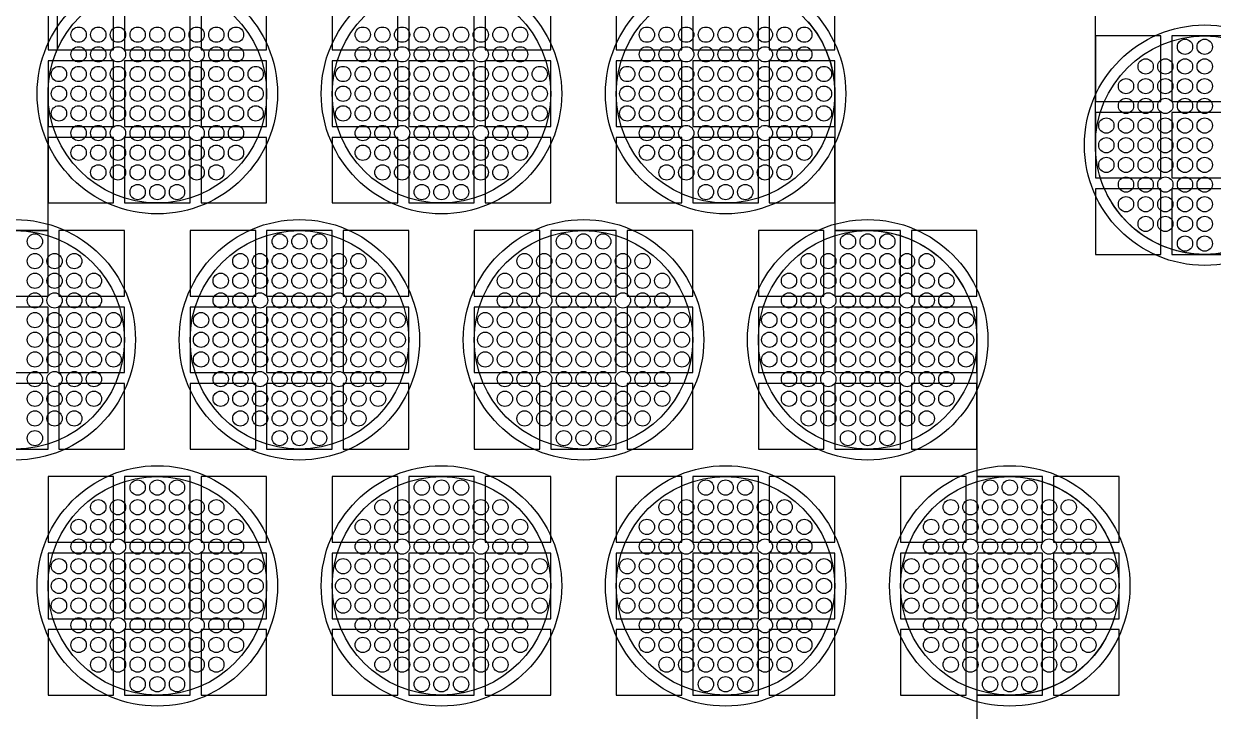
# Model space of a CAD drawing. Extents: x -49 to 54, y -38 to 38.
# Drawn here: x -37.28 to -31.84, y -2.14 to 1 of the extents above; entities that cross this region are included whole.
import ezdxf

# ---------------------------------------------------------------- set-up
doc = ezdxf.new("R2010")
doc.units = 0
for name, color, linetype in [('BACK_LAYER', 5, 'CONTINUOUS'), ('COND_LAYER_LOWER_ELECTRODE', 6, 'CONTINUOUS'), ('CONDUCTIVE_LAYER_BACK_LAYER', 2, 'CONTINUOUS'), ('EMITTER', 3, 'CONTINUOUS'), ('LOWER_ELECTRODE', 1, 'CONTINUOUS')]:
    doc.layers.add(name, color=color, linetype=linetype)

msp = doc.modelspace()

# ---------------------------------------------------------------- linework, layer by layer
at = {"layer": 'BACK_LAYER'}
for points in [[(-37.1721, 0.8807), (-36.8721, 0.8807), (-36.8721, 1.1807), (-37.1721, 1.1807)], [(-36.8221, 0.8807), (-36.5221, 0.8807), (-36.5221, 1.1807), (-36.8221, 1.1807)], [(-36.4721, 0.8807), (-36.1721, 0.8807), (-36.1721, 1.1807), (-36.4721, 1.1807)], [(-35.8721, 0.8807), (-35.5721, 0.8807), (-35.5721, 1.1807), (-35.8721, 1.1807)], [(-35.5221, 0.8807), (-35.2221, 0.8807), (-35.2221, 1.1807), (-35.5221, 1.1807)], [(-35.1721, 0.8807), (-34.8721, 0.8807), (-34.8721, 1.1807), (-35.1721, 1.1807)], [(-34.5721, 0.8807), (-34.2721, 0.8807), (-34.2721, 1.1807), (-34.5721, 1.1807)], [(-34.2221, 0.8807), (-33.9221, 0.8807), (-33.9221, 1.1807), (-34.2221, 1.1807)], [(-33.8721, 0.8807), (-33.5721, 0.8807), (-33.5721, 1.1807), (-33.8721, 1.1807)], [(-32.3802, 0.6451), (-32.0802, 0.6451), (-32.0802, 0.9451), (-32.3802, 0.9451)], [(-32.0302, 0.6451), (-31.7302, 0.6451), (-31.7302, 0.9451), (-32.0302, 0.9451)], [(-37.1721, 0.5307), (-36.8721, 0.5307), (-36.8721, 0.8307), (-37.1721, 0.8307)], [(-36.8221, 0.5307), (-36.5221, 0.5307), (-36.5221, 0.8307), (-36.8221, 0.8307)], [(-36.4721, 0.5307), (-36.1721, 0.5307), (-36.1721, 0.8307), (-36.4721, 0.8307)], [(-35.8721, 0.5307), (-35.5721, 0.5307), (-35.5721, 0.8307), (-35.8721, 0.8307)], [(-35.5221, 0.5307), (-35.2221, 0.5307), (-35.2221, 0.8307), (-35.5221, 0.8307)], [(-35.1721, 0.5307), (-34.8721, 0.5307), (-34.8721, 0.8307), (-35.1721, 0.8307)], [(-34.5721, 0.5307), (-34.2721, 0.5307), (-34.2721, 0.8307), (-34.5721, 0.8307)], [(-34.2221, 0.5307), (-33.9221, 0.5307), (-33.9221, 0.8307), (-34.2221, 0.8307)], [(-33.8721, 0.5307), (-33.5721, 0.5307), (-33.5721, 0.8307), (-33.8721, 0.8307)], [(-32.3802, 0.2951), (-32.0802, 0.2951), (-32.0802, 0.5951), (-32.3802, 0.5951)], [(-32.0302, 0.2951), (-31.7302, 0.2951), (-31.7302, 0.5951), (-32.0302, 0.5951)], [(-37.1721, 0.1807), (-36.8721, 0.1807), (-36.8721, 0.4807), (-37.1721, 0.4807)], [(-36.8221, 0.1807), (-36.5221, 0.1807), (-36.5221, 0.4807), (-36.8221, 0.4807)], [(-36.4721, 0.1807), (-36.1721, 0.1807), (-36.1721, 0.4807), (-36.4721, 0.4807)], [(-35.8721, 0.1807), (-35.5721, 0.1807), (-35.5721, 0.4807), (-35.8721, 0.4807)], [(-35.5221, 0.1807), (-35.2221, 0.1807), (-35.2221, 0.4807), (-35.5221, 0.4807)], [(-35.1721, 0.1807), (-34.8721, 0.1807), (-34.8721, 0.4807), (-35.1721, 0.4807)], [(-34.5721, 0.1807), (-34.2721, 0.1807), (-34.2721, 0.4807), (-34.5721, 0.4807)], [(-34.2221, 0.1807), (-33.9221, 0.1807), (-33.9221, 0.4807), (-34.2221, 0.4807)], [(-33.8721, 0.1807), (-33.5721, 0.1807), (-33.5721, 0.4807), (-33.8721, 0.4807)], [(-32.3802, -0.0549), (-32.0802, -0.0549), (-32.0802, 0.2451), (-32.3802, 0.2451)], [(-32.0302, -0.0549), (-31.7302, -0.0549), (-31.7302, 0.2451), (-32.0302, 0.2451)], [(-37.4721, -0.2451), (-37.1721, -0.2451), (-37.1721, 0.0549), (-37.4721, 0.0549)], [(-37.1221, -0.2451), (-36.8221, -0.2451), (-36.8221, 0.0549), (-37.1221, 0.0549)], [(-36.5221, -0.2451), (-36.2221, -0.2451), (-36.2221, 0.0549), (-36.5221, 0.0549)], [(-36.1721, -0.2451), (-35.8721, -0.2451), (-35.8721, 0.0549), (-36.1721, 0.0549)], [(-35.8221, -0.2451), (-35.5221, -0.2451), (-35.5221, 0.0549), (-35.8221, 0.0549)], [(-35.2221, -0.2451), (-34.9221, -0.2451), (-34.9221, 0.0549), (-35.2221, 0.0549)], [(-34.8721, -0.2451), (-34.5721, -0.2451), (-34.5721, 0.0549), (-34.8721, 0.0549)], [(-34.5221, -0.2451), (-34.2221, -0.2451), (-34.2221, 0.0549), (-34.5221, 0.0549)], [(-33.9221, -0.2451), (-33.6221, -0.2451), (-33.6221, 0.0549), (-33.9221, 0.0549)], [(-33.5721, -0.2451), (-33.2721, -0.2451), (-33.2721, 0.0549), (-33.5721, 0.0549)], [(-33.2221, -0.2451), (-32.9221, -0.2451), (-32.9221, 0.0549), (-33.2221, 0.0549)], [(-37.4721, -0.5951), (-37.1721, -0.5951), (-37.1721, -0.2951), (-37.4721, -0.2951)], [(-37.1221, -0.5951), (-36.8221, -0.5951), (-36.8221, -0.2951), (-37.1221, -0.2951)], [(-36.5221, -0.5951), (-36.2221, -0.5951), (-36.2221, -0.2951), (-36.5221, -0.2951)], [(-36.1721, -0.5951), (-35.8721, -0.5951), (-35.8721, -0.2951), (-36.1721, -0.2951)], [(-35.8221, -0.5951), (-35.5221, -0.5951), (-35.5221, -0.2951), (-35.8221, -0.2951)], [(-35.2221, -0.5951), (-34.9221, -0.5951), (-34.9221, -0.2951), (-35.2221, -0.2951)], [(-34.8721, -0.5951), (-34.5721, -0.5951), (-34.5721, -0.2951), (-34.8721, -0.2951)], [(-34.5221, -0.5951), (-34.2221, -0.5951), (-34.2221, -0.2951), (-34.5221, -0.2951)], [(-33.9221, -0.5951), (-33.6221, -0.5951), (-33.6221, -0.2951), (-33.9221, -0.2951)], [(-33.5721, -0.5951), (-33.2721, -0.5951), (-33.2721, -0.2951), (-33.5721, -0.2951)], [(-33.2221, -0.5951), (-32.9221, -0.5951), (-32.9221, -0.2951), (-33.2221, -0.2951)], [(-37.4721, -0.9451), (-37.1721, -0.9451), (-37.1721, -0.6451), (-37.4721, -0.6451)], [(-37.1221, -0.9451), (-36.8221, -0.9451), (-36.8221, -0.6451), (-37.1221, -0.6451)], [(-36.5221, -0.9451), (-36.2221, -0.9451), (-36.2221, -0.6451), (-36.5221, -0.6451)], [(-36.1721, -0.9451), (-35.8721, -0.9451), (-35.8721, -0.6451), (-36.1721, -0.6451)], [(-35.8221, -0.9451), (-35.5221, -0.9451), (-35.5221, -0.6451), (-35.8221, -0.6451)], [(-35.2221, -0.9451), (-34.9221, -0.9451), (-34.9221, -0.6451), (-35.2221, -0.6451)], [(-34.8721, -0.9451), (-34.5721, -0.9451), (-34.5721, -0.6451), (-34.8721, -0.6451)], [(-34.5221, -0.9451), (-34.2221, -0.9451), (-34.2221, -0.6451), (-34.5221, -0.6451)], [(-33.9221, -0.9451), (-33.6221, -0.9451), (-33.6221, -0.6451), (-33.9221, -0.6451)], [(-33.5721, -0.9451), (-33.2721, -0.9451), (-33.2721, -0.6451), (-33.5721, -0.6451)], [(-33.2221, -0.9451), (-32.9221, -0.9451), (-32.9221, -0.6451), (-33.2221, -0.6451)], [(-37.1721, -1.3709), (-36.8721, -1.3709), (-36.8721, -1.0709), (-37.1721, -1.0709)], [(-36.8221, -1.3709), (-36.5221, -1.3709), (-36.5221, -1.0709), (-36.8221, -1.0709)], [(-36.4721, -1.3709), (-36.1721, -1.3709), (-36.1721, -1.0709), (-36.4721, -1.0709)], [(-35.8721, -1.3709), (-35.5721, -1.3709), (-35.5721, -1.0709), (-35.8721, -1.0709)], [(-35.5221, -1.3709), (-35.2221, -1.3709), (-35.2221, -1.0709), (-35.5221, -1.0709)], [(-35.1721, -1.3709), (-34.8721, -1.3709), (-34.8721, -1.0709), (-35.1721, -1.0709)], [(-34.5721, -1.3709), (-34.2721, -1.3709), (-34.2721, -1.0709), (-34.5721, -1.0709)], [(-34.2221, -1.3709), (-33.9221, -1.3709), (-33.9221, -1.0709), (-34.2221, -1.0709)], [(-33.8721, -1.3709), (-33.5721, -1.3709), (-33.5721, -1.0709), (-33.8721, -1.0709)], [(-33.2721, -1.3709), (-32.9721, -1.3709), (-32.9721, -1.0709), (-33.2721, -1.0709)], [(-32.9221, -1.3709), (-32.6221, -1.3709), (-32.6221, -1.0709), (-32.9221, -1.0709)], [(-32.5721, -1.3709), (-32.2721, -1.3709), (-32.2721, -1.0709), (-32.5721, -1.0709)], [(-37.1721, -1.7209), (-36.8721, -1.7209), (-36.8721, -1.4209), (-37.1721, -1.4209)], [(-36.8221, -1.7209), (-36.5221, -1.7209), (-36.5221, -1.4209), (-36.8221, -1.4209)], [(-36.4721, -1.7209), (-36.1721, -1.7209), (-36.1721, -1.4209), (-36.4721, -1.4209)], [(-35.8721, -1.7209), (-35.5721, -1.7209), (-35.5721, -1.4209), (-35.8721, -1.4209)], [(-35.5221, -1.7209), (-35.2221, -1.7209), (-35.2221, -1.4209), (-35.5221, -1.4209)], [(-35.1721, -1.7209), (-34.8721, -1.7209), (-34.8721, -1.4209), (-35.1721, -1.4209)], [(-34.5721, -1.7209), (-34.2721, -1.7209), (-34.2721, -1.4209), (-34.5721, -1.4209)], [(-34.2221, -1.7209), (-33.9221, -1.7209), (-33.9221, -1.4209), (-34.2221, -1.4209)], [(-33.8721, -1.7209), (-33.5721, -1.7209), (-33.5721, -1.4209), (-33.8721, -1.4209)], [(-33.2721, -1.7209), (-32.9721, -1.7209), (-32.9721, -1.4209), (-33.2721, -1.4209)], [(-32.9221, -1.7209), (-32.6221, -1.7209), (-32.6221, -1.4209), (-32.9221, -1.4209)], [(-32.5721, -1.7209), (-32.2721, -1.7209), (-32.2721, -1.4209), (-32.5721, -1.4209)], [(-37.1721, -2.0709), (-36.8721, -2.0709), (-36.8721, -1.7709), (-37.1721, -1.7709)], [(-36.8221, -2.0709), (-36.5221, -2.0709), (-36.5221, -1.7709), (-36.8221, -1.7709)], [(-36.4721, -2.0709), (-36.1721, -2.0709), (-36.1721, -1.7709), (-36.4721, -1.7709)], [(-35.8721, -2.0709), (-35.5721, -2.0709), (-35.5721, -1.7709), (-35.8721, -1.7709)], [(-35.5221, -2.0709), (-35.2221, -2.0709), (-35.2221, -1.7709), (-35.5221, -1.7709)], [(-35.1721, -2.0709), (-34.8721, -2.0709), (-34.8721, -1.7709), (-35.1721, -1.7709)], [(-34.5721, -2.0709), (-34.2721, -2.0709), (-34.2721, -1.7709), (-34.5721, -1.7709)], [(-34.2221, -2.0709), (-33.9221, -2.0709), (-33.9221, -1.7709), (-34.2221, -1.7709)], [(-33.8721, -2.0709), (-33.5721, -2.0709), (-33.5721, -1.7709), (-33.8721, -1.7709)], [(-33.2721, -2.0709), (-32.9721, -2.0709), (-32.9721, -1.7709), (-33.2721, -1.7709)], [(-32.9221, -2.0709), (-32.6221, -2.0709), (-32.6221, -1.7709), (-32.9221, -1.7709)], [(-32.5721, -2.0709), (-32.2721, -2.0709), (-32.2721, -1.7709), (-32.5721, -1.7709)]]:
    msp.add_lwpolyline(points, close=True, dxfattribs=at)
at = {"layer": 'COND_LAYER_LOWER_ELECTRODE'}
for centre in [(-36.6721, 0.6807), (-35.3721, 0.6807), (-34.0721, 0.6807), (-31.8802, 0.4451), (-37.3221, -0.4451), (-36.0221, -0.4451), (-34.7221, -0.4451), (-33.4221, -0.4451), (-36.6721, -1.5709), (-35.3721, -1.5709), (-34.0721, -1.5709), (-32.7721, -1.5709)]:
    msp.add_circle(centre, 0.55, dxfattribs=at)
at = {"layer": 'CONDUCTIVE_LAYER_BACK_LAYER'}
for points in [[(-37.332, 0.0548), (-37.1721, 0.0548), (-37.1721, 0.6807), (-37.1717, 0.7006), (-37.1705, 0.7205), (-37.1685, 0.7402), (-37.1658, 0.7599), (-37.1622, 0.7795), (-37.1579, 0.7989), (-37.1528, 0.8181), (-37.147, 0.8371), (-37.1404, 0.8559), (-37.1331, 0.8744), (-37.129, 0.8835), (-37.129, 1.6611)], [(-31.7302, -0.0548), (-31.8902, -0.0548), (-31.91, -0.054), (-31.9298, -0.0524), (-31.9496, -0.0501), (-31.9692, -0.0469), (-31.9887, -0.043), (-32.008, -0.0383), (-32.0271, -0.0328), (-32.046, -0.0266), (-32.0647, -0.0196), (-32.083, -0.0119), (-32.101, -0.0035), (-32.1187, 0.0056), (-32.1359, 0.0154), (-32.1528, 0.0259), (-32.1693, 0.0371), (-32.1853, 0.0489), (-32.2008, 0.0614), (-32.2158, 0.0744), (-32.2302, 0.088), (-32.2442, 0.1022), (-32.2575, 0.117), (-32.2703, 0.1322), (-32.2824, 0.148), (-32.2939, 0.1642), (-32.3047, 0.1809), (-32.3149, 0.198), (-32.3244, 0.2154), (-32.3331, 0.2333), (-32.3412, 0.2515), (-32.3485, 0.2699), (-32.3551, 0.2887), (-32.361, 0.3077), (-32.3661, 0.3269), (-32.3704, 0.3463), (-32.3739, 0.3659), (-32.3767, 0.3856), (-32.3786, 0.4054), (-32.3798, 0.4252), (-32.3802, 0.4451), (-32.3802, 1.071)], [(-33.6948, 1.0088), (-33.6821, 0.9936), (-33.6699, 0.9778), (-33.6584, 0.9616), (-33.6476, 0.9449), (-33.6374, 0.9279), (-33.6279, 0.9104), (-33.6192, 0.8925), (-33.6111, 0.8744), (-33.6038, 0.8559), (-33.5972, 0.8371), (-33.5913, 0.8181), (-33.5862, 0.7989), (-33.5819, 0.7795), (-33.5784, 0.7599), (-33.5756, 0.7402), (-33.5737, 0.7205), (-33.5725, 0.7006), (-33.5721, 0.6807), (-33.5721, 0.0548), (-33.4121, 0.0548), (-33.3923, 0.054), (-33.3725, 0.0524), (-33.3527, 0.0501), (-33.3331, 0.0469), (-33.3136, 0.043), (-33.2943, 0.0383), (-33.2752, 0.0328), (-33.2563, 0.0266), (-33.2376, 0.0196), (-33.2193, 0.0119), (-33.2013, 0.0035), (-33.1836, -0.0056), (-33.1664, -0.0154), (-33.1495, -0.0259), (-33.133, -0.0371), (-33.117, -0.0489), (-33.1015, -0.0614), (-33.0865, -0.0744), (-33.0721, -0.088), (-33.0581, -0.1022), (-33.0448, -0.117), (-33.0321, -0.1322), (-33.0199, -0.148), (-33.0084, -0.1642), (-32.9976, -0.1809), (-32.9874, -0.198), (-32.9779, -0.2154), (-32.9692, -0.2333), (-32.9611, -0.2515), (-32.9538, -0.2699), (-32.9472, -0.2887), (-32.9413, -0.3077), (-32.9362, -0.3269), (-32.9319, -0.3463), (-32.9284, -0.3659), (-32.9256, -0.3856), (-32.9237, -0.4054), (-32.9225, -0.4252), (-32.9221, -0.4451), (-32.9221, -1.071), (-32.7621, -1.071), (-32.7423, -1.0718), (-32.7225, -1.0734), (-32.7027, -1.0758), (-32.6831, -1.0789), (-32.6636, -1.0828), (-32.6443, -1.0875), (-32.6252, -1.093), (-32.6063, -1.0992), (-32.5876, -1.1062), (-32.5693, -1.1139), (-32.5513, -1.1223), (-32.5336, -1.1314), (-32.5164, -1.1413), (-32.4995, -1.1518), (-32.483, -1.1629), (-32.467, -1.1748), (-32.4515, -1.1872), (-32.4365, -1.2002), (-32.4221, -1.2139), (-32.4081, -1.2281), (-32.3948, -1.2428), (-32.3821, -1.2581), (-32.3699, -1.2738), (-32.3584, -1.2901), (-32.3476, -1.3067), (-32.3374, -1.3238), (-32.3279, -1.3413), (-32.3192, -1.3591), (-32.3111, -1.3773), (-32.3038, -1.3958), (-32.2972, -1.4145), (-32.2913, -1.4335), (-32.2862, -1.4528), (-32.2819, -1.4722), (-32.2784, -1.4917), (-32.2756, -1.5114), (-32.2737, -1.5312), (-32.2725, -1.5511), (-32.2721, -1.5709), (-32.2725, -1.5908), (-32.2737, -1.6107), (-32.2756, -1.6304), (-32.2784, -1.6501), (-32.2819, -1.6697), (-32.2862, -1.6891), (-32.2913, -1.7083), (-32.2972, -1.7273), (-32.3038, -1.7461), (-32.3111, -1.7646), (-32.3192, -1.7827), (-32.3279, -1.8006), (-32.3374, -1.8181), (-32.3476, -1.8351), (-32.3584, -1.8518), (-32.3699, -1.868), (-32.3821, -1.8838), (-32.3948, -1.899), (-32.4081, -1.9138), (-32.4221, -1.928), (-32.4365, -1.9416), (-32.4515, -1.9547), (-32.467, -1.9671), (-32.483, -1.9789), (-32.4995, -1.9901), (-32.5164, -2.0006), (-32.5336, -2.0104), (-32.5513, -2.0195), (-32.5693, -2.028), (-32.5876, -2.0357), (-32.6063, -2.0426), (-32.6252, -2.0489), (-32.6443, -2.0543), (-32.6636, -2.059), (-32.6831, -2.0629), (-32.7027, -2.0661), (-32.7225, -2.0685), (-32.7423, -2.07), (-32.7621, -2.0708), (-32.9221, -2.0708), (-32.9221, -2.6968)]]:
    msp.add_lwpolyline(points, dxfattribs=at)
at = {"layer": 'EMITTER'}
for centre in [(-36.6721, 0.6807), (-35.3721, 0.6807), (-34.0721, 0.6807), (-31.8802, 0.4451), (-37.3221, -0.4451), (-36.0221, -0.4451), (-34.7221, -0.4451), (-33.4221, -0.4451), (-36.6721, -1.5709), (-35.3721, -1.5709), (-34.0721, -1.5709), (-32.7721, -1.5709)]:
    msp.add_circle(centre, 0.5, dxfattribs=at)
at = {"layer": 'LOWER_ELECTRODE'}
for centre in [(-37.0321, 0.9507), (-36.9421, 0.9507), (-36.8521, 0.9507), (-36.7621, 0.9507), (-36.6721, 0.9507), (-36.5821, 0.9507), (-36.4921, 0.9507), (-36.4021, 0.9507), (-36.3121, 0.9507), (-35.7321, 0.9507), (-35.6421, 0.9507), (-35.5521, 0.9507), (-35.4621, 0.9507), (-35.3721, 0.9507), (-35.2821, 0.9507), (-35.1921, 0.9507), (-35.1021, 0.9507), (-35.0121, 0.9507), (-34.4321, 0.9507), (-34.3421, 0.9507), (-34.2521, 0.9507), (-34.1621, 0.9507), (-34.0721, 0.9507), (-33.9821, 0.9507), (-33.8921, 0.9507), (-33.8021, 0.9507), (-33.7121, 0.9507), (-31.9702, 0.8951), (-31.8802, 0.8951), (-37.0321, 0.8607), (-36.9421, 0.8607), (-36.8521, 0.8607), (-36.7621, 0.8607), (-36.6721, 0.8607), (-36.5821, 0.8607), (-36.4921, 0.8607), (-36.4021, 0.8607), (-36.3121, 0.8607), (-35.7321, 0.8607), (-35.6421, 0.8607), (-35.5521, 0.8607), (-35.4621, 0.8607), (-35.3721, 0.8607), (-35.2821, 0.8607), (-35.1921, 0.8607), (-35.1021, 0.8607), (-35.0121, 0.8607), (-34.4321, 0.8607), (-34.3421, 0.8607), (-34.2521, 0.8607), (-34.1621, 0.8607), (-34.0721, 0.8607), (-33.9821, 0.8607), (-33.8921, 0.8607), (-33.8021, 0.8607), (-33.7121, 0.8607), (-32.1502, 0.8051), (-32.0602, 0.8051), (-31.9702, 0.8051), (-31.8802, 0.8051), (-37.1221, 0.7707), (-37.0321, 0.7707), (-36.9421, 0.7707), (-36.8521, 0.7707), (-36.7621, 0.7707), (-36.6721, 0.7707), (-36.5821, 0.7707), (-36.4921, 0.7707), (-36.4021, 0.7707), (-36.3121, 0.7707), (-36.2221, 0.7707), (-35.8221, 0.7707), (-35.7321, 0.7707), (-35.6421, 0.7707), (-35.5521, 0.7707), (-35.4621, 0.7707), (-35.3721, 0.7707), (-35.2821, 0.7707), (-35.1921, 0.7707), (-35.1021, 0.7707), (-35.0121, 0.7707), (-34.9221, 0.7707), (-34.5221, 0.7707), (-34.4321, 0.7707), (-34.3421, 0.7707), (-34.2521, 0.7707), (-34.1621, 0.7707), (-34.0721, 0.7707), (-33.9821, 0.7707), (-33.8921, 0.7707), (-33.8021, 0.7707), (-33.7121, 0.7707), (-33.6221, 0.7707), (-37.1221, 0.6807), (-37.0321, 0.6807), (-36.9421, 0.6807), (-36.8521, 0.6807), (-36.7621, 0.6807), (-36.6721, 0.6807), (-36.5821, 0.6807), (-36.4921, 0.6807), (-36.4021, 0.6807), (-36.3121, 0.6807), (-36.2221, 0.6807), (-35.8221, 0.6807), (-35.7321, 0.6807), (-35.6421, 0.6807), (-35.5521, 0.6807), (-35.4621, 0.6807), (-35.3721, 0.6807), (-35.2821, 0.6807), (-35.1921, 0.6807), (-35.1021, 0.6807), (-35.0121, 0.6807), (-34.9221, 0.6807), (-34.5221, 0.6807), (-34.4321, 0.6807), (-34.3421, 0.6807), (-34.2521, 0.6807), (-34.1621, 0.6807), (-34.0721, 0.6807), (-33.9821, 0.6807), (-33.8921, 0.6807), (-33.8021, 0.6807), (-33.7121, 0.6807), (-33.6221, 0.6807), (-32.2402, 0.7151), (-32.1502, 0.7151), (-32.0602, 0.7151), (-31.9702, 0.7151), (-31.8802, 0.7151), (-32.2402, 0.6251), (-32.1502, 0.6251), (-32.0602, 0.6251), (-31.9702, 0.6251), (-31.8802, 0.6251), (-37.1221, 0.5907), (-37.0321, 0.5907), (-36.9421, 0.5907), (-36.8521, 0.5907), (-36.7621, 0.5907), (-36.6721, 0.5907), (-36.5821, 0.5907), (-36.4921, 0.5907), (-36.4021, 0.5907), (-36.3121, 0.5907), (-36.2221, 0.5907), (-35.8221, 0.5907), (-35.7321, 0.5907), (-35.6421, 0.5907), (-35.5521, 0.5907), (-35.4621, 0.5907), (-35.3721, 0.5907), (-35.2821, 0.5907), (-35.1921, 0.5907), (-35.1021, 0.5907), (-35.0121, 0.5907), (-34.9221, 0.5907), (-34.5221, 0.5907), (-34.4321, 0.5907), (-34.3421, 0.5907), (-34.2521, 0.5907), (-34.1621, 0.5907), (-34.0721, 0.5907), (-33.9821, 0.5907), (-33.8921, 0.5907), (-33.8021, 0.5907), (-33.7121, 0.5907), (-33.6221, 0.5907), (-32.3302, 0.5351), (-32.2402, 0.5351), (-32.1502, 0.5351), (-32.0602, 0.5351), (-31.9702, 0.5351), (-31.8802, 0.5351), (-37.0321, 0.5007), (-36.9421, 0.5007), (-36.8521, 0.5007), (-36.7621, 0.5007), (-36.6721, 0.5007), (-36.5821, 0.5007), (-36.4921, 0.5007), (-36.4021, 0.5007), (-36.3121, 0.5007), (-35.7321, 0.5007), (-35.6421, 0.5007), (-35.5521, 0.5007), (-35.4621, 0.5007), (-35.3721, 0.5007), (-35.2821, 0.5007), (-35.1921, 0.5007), (-35.1021, 0.5007), (-35.0121, 0.5007), (-34.4321, 0.5007), (-34.3421, 0.5007), (-34.2521, 0.5007), (-34.1621, 0.5007), (-34.0721, 0.5007), (-33.9821, 0.5007), (-33.8921, 0.5007), (-33.8021, 0.5007), (-33.7121, 0.5007), (-37.0321, 0.4107), (-36.9421, 0.4107), (-36.8521, 0.4107), (-36.7621, 0.4107), (-36.6721, 0.4107), (-36.5821, 0.4107), (-36.4921, 0.4107), (-36.4021, 0.4107), (-36.3121, 0.4107), (-35.7321, 0.4107), (-35.6421, 0.4107), (-35.5521, 0.4107), (-35.4621, 0.4107), (-35.3721, 0.4107), (-35.2821, 0.4107), (-35.1921, 0.4107), (-35.1021, 0.4107), (-35.0121, 0.4107), (-34.4321, 0.4107), (-34.3421, 0.4107), (-34.2521, 0.4107), (-34.1621, 0.4107), (-34.0721, 0.4107), (-33.9821, 0.4107), (-33.8921, 0.4107), (-33.8021, 0.4107), (-33.7121, 0.4107), (-32.3302, 0.4451), (-32.2402, 0.4451), (-32.1502, 0.4451), (-32.0602, 0.4451), (-31.9702, 0.4451), (-31.8802, 0.4451), (-32.3302, 0.3551), (-32.2402, 0.3551), (-32.1502, 0.3551), (-32.0602, 0.3551), (-31.9702, 0.3551), (-31.8802, 0.3551), (-36.9421, 0.3207), (-36.8521, 0.3207), (-36.7621, 0.3207), (-36.6721, 0.3207), (-36.5821, 0.3207), (-36.4921, 0.3207), (-36.4021, 0.3207), (-35.6421, 0.3207), (-35.5521, 0.3207), (-35.4621, 0.3207), (-35.3721, 0.3207), (-35.2821, 0.3207), (-35.1921, 0.3207), (-35.1021, 0.3207), (-34.3421, 0.3207), (-34.2521, 0.3207), (-34.1621, 0.3207), (-34.0721, 0.3207), (-33.9821, 0.3207), (-33.8921, 0.3207), (-33.8021, 0.3207), (-32.2402, 0.2651), (-32.1502, 0.2651), (-32.0602, 0.2651), (-31.9702, 0.2651), (-31.8802, 0.2651), (-36.7621, 0.2307), (-36.6721, 0.2307), (-36.5821, 0.2307), (-35.4621, 0.2307), (-35.3721, 0.2307), (-35.2821, 0.2307), (-34.1621, 0.2307), (-34.0721, 0.2307), (-33.9821, 0.2307), (-32.2402, 0.1751), (-32.1502, 0.1751), (-32.0602, 0.1751), (-31.9702, 0.1751), (-31.8802, 0.1751), (-32.1502, 0.0851), (-32.0602, 0.0851), (-31.9702, 0.0851), (-31.8802, 0.0851), (-37.2321, 0.0049), (-36.1121, 0.0049), (-36.0221, 0.0049), (-35.9321, 0.0049), (-34.8121, 0.0049), (-34.7221, 0.0049), (-34.6321, 0.0049), (-33.5121, 0.0049), (-33.4221, 0.0049), (-33.3321, 0.0049), (-31.9702, -0.0049), (-31.8802, -0.0049), (-37.2321, -0.0851), (-37.1421, -0.0851), (-37.0521, -0.0851), (-36.2921, -0.0851), (-36.2021, -0.0851), (-36.1121, -0.0851), (-36.0221, -0.0851), (-35.9321, -0.0851), (-35.8421, -0.0851), (-35.7521, -0.0851), (-34.9921, -0.0851), (-34.9021, -0.0851), (-34.8121, -0.0851), (-34.7221, -0.0851), (-34.6321, -0.0851), (-34.5421, -0.0851), (-34.4521, -0.0851), (-33.6921, -0.0851), (-33.6021, -0.0851), (-33.5121, -0.0851), (-33.4221, -0.0851), (-33.3321, -0.0851), (-33.2421, -0.0851), (-33.1521, -0.0851), (-37.2321, -0.1751), (-37.1421, -0.1751), (-37.0521, -0.1751), (-36.9621, -0.1751), (-36.3821, -0.1751), (-36.2921, -0.1751), (-36.2021, -0.1751), (-36.1121, -0.1751), (-36.0221, -0.1751), (-35.9321, -0.1751), (-35.8421, -0.1751), (-35.7521, -0.1751), (-35.6621, -0.1751), (-35.0821, -0.1751), (-34.9921, -0.1751), (-34.9021, -0.1751), (-34.8121, -0.1751), (-34.7221, -0.1751), (-34.6321, -0.1751), (-34.5421, -0.1751), (-34.4521, -0.1751), (-34.3621, -0.1751), (-33.7821, -0.1751), (-33.6921, -0.1751), (-33.6021, -0.1751), (-33.5121, -0.1751), (-33.4221, -0.1751), (-33.3321, -0.1751), (-33.2421, -0.1751), (-33.1521, -0.1751), (-33.0621, -0.1751), (-37.2321, -0.2651), (-37.1421, -0.2651), (-37.0521, -0.2651), (-36.9621, -0.2651), (-36.3821, -0.2651), (-36.2921, -0.2651), (-36.2021, -0.2651), (-36.1121, -0.2651), (-36.0221, -0.2651), (-35.9321, -0.2651), (-35.8421, -0.2651), (-35.7521, -0.2651), (-35.6621, -0.2651), (-35.0821, -0.2651), (-34.9921, -0.2651), (-34.9021, -0.2651), (-34.8121, -0.2651), (-34.7221, -0.2651), (-34.6321, -0.2651), (-34.5421, -0.2651), (-34.4521, -0.2651), (-34.3621, -0.2651), (-33.7821, -0.2651), (-33.6921, -0.2651), (-33.6021, -0.2651), (-33.5121, -0.2651), (-33.4221, -0.2651), (-33.3321, -0.2651), (-33.2421, -0.2651), (-33.1521, -0.2651), (-33.0621, -0.2651), (-37.2321, -0.3551), (-37.1421, -0.3551), (-37.0521, -0.3551), (-36.9621, -0.3551), (-36.8721, -0.3551), (-36.4721, -0.3551), (-36.3821, -0.3551), (-36.2921, -0.3551), (-36.2021, -0.3551), (-36.1121, -0.3551), (-36.0221, -0.3551), (-35.9321, -0.3551), (-35.8421, -0.3551), (-35.7521, -0.3551), (-35.6621, -0.3551), (-35.5721, -0.3551), (-35.1721, -0.3551), (-35.0821, -0.3551), (-34.9921, -0.3551), (-34.9021, -0.3551), (-34.8121, -0.3551), (-34.7221, -0.3551), (-34.6321, -0.3551), (-34.5421, -0.3551), (-34.4521, -0.3551), (-34.3621, -0.3551), (-34.2721, -0.3551), (-33.8721, -0.3551), (-33.7821, -0.3551), (-33.6921, -0.3551), (-33.6021, -0.3551), (-33.5121, -0.3551), (-33.4221, -0.3551), (-33.3321, -0.3551), (-33.2421, -0.3551), (-33.1521, -0.3551), (-33.0621, -0.3551), (-32.9721, -0.3551), (-37.2321, -0.4451), (-37.1421, -0.4451), (-37.0521, -0.4451), (-36.9621, -0.4451), (-36.8721, -0.4451), (-36.4721, -0.4451), (-36.3821, -0.4451), (-36.2921, -0.4451), (-36.2021, -0.4451), (-36.1121, -0.4451), (-36.0221, -0.4451), (-35.9321, -0.4451), (-35.8421, -0.4451), (-35.7521, -0.4451), (-35.6621, -0.4451), (-35.5721, -0.4451), (-35.1721, -0.4451), (-35.0821, -0.4451), (-34.9921, -0.4451), (-34.9021, -0.4451), (-34.8121, -0.4451), (-34.7221, -0.4451), (-34.6321, -0.4451), (-34.5421, -0.4451), (-34.4521, -0.4451), (-34.3621, -0.4451), (-34.2721, -0.4451), (-33.8721, -0.4451), (-33.7821, -0.4451), (-33.6921, -0.4451), (-33.6021, -0.4451), (-33.5121, -0.4451), (-33.4221, -0.4451), (-33.3321, -0.4451), (-33.2421, -0.4451), (-33.1521, -0.4451), (-33.0621, -0.4451), (-32.9721, -0.4451), (-37.2321, -0.5351), (-37.1421, -0.5351), (-37.0521, -0.5351), (-36.9621, -0.5351), (-36.8721, -0.5351), (-36.4721, -0.5351), (-36.3821, -0.5351), (-36.2921, -0.5351), (-36.2021, -0.5351), (-36.1121, -0.5351), (-36.0221, -0.5351), (-35.9321, -0.5351), (-35.8421, -0.5351), (-35.7521, -0.5351), (-35.6621, -0.5351), (-35.5721, -0.5351), (-35.1721, -0.5351), (-35.0821, -0.5351), (-34.9921, -0.5351), (-34.9021, -0.5351), (-34.8121, -0.5351), (-34.7221, -0.5351), (-34.6321, -0.5351), (-34.5421, -0.5351), (-34.4521, -0.5351), (-34.3621, -0.5351), (-34.2721, -0.5351), (-33.8721, -0.5351), (-33.7821, -0.5351), (-33.6921, -0.5351), (-33.6021, -0.5351), (-33.5121, -0.5351), (-33.4221, -0.5351), (-33.3321, -0.5351), (-33.2421, -0.5351), (-33.1521, -0.5351), (-33.0621, -0.5351), (-32.9721, -0.5351), (-37.2321, -0.6251), (-37.1421, -0.6251), (-37.0521, -0.6251), (-36.9621, -0.6251), (-36.3821, -0.6251), (-36.2921, -0.6251), (-36.2021, -0.6251), (-36.1121, -0.6251), (-36.0221, -0.6251), (-35.9321, -0.6251), (-35.8421, -0.6251), (-35.7521, -0.6251), (-35.6621, -0.6251), (-35.0821, -0.6251), (-34.9921, -0.6251), (-34.9021, -0.6251), (-34.8121, -0.6251), (-34.7221, -0.6251), (-34.6321, -0.6251), (-34.5421, -0.6251), (-34.4521, -0.6251), (-34.3621, -0.6251), (-33.7821, -0.6251), (-33.6921, -0.6251), (-33.6021, -0.6251), (-33.5121, -0.6251), (-33.4221, -0.6251), (-33.3321, -0.6251), (-33.2421, -0.6251), (-33.1521, -0.6251), (-33.0621, -0.6251), (-37.2321, -0.7151), (-37.1421, -0.7151), (-37.0521, -0.7151), (-36.9621, -0.7151), (-36.3821, -0.7151), (-36.2921, -0.7151), (-36.2021, -0.7151), (-36.1121, -0.7151), (-36.0221, -0.7151), (-35.9321, -0.7151), (-35.8421, -0.7151), (-35.7521, -0.7151), (-35.6621, -0.7151), (-35.0821, -0.7151), (-34.9921, -0.7151), (-34.9021, -0.7151), (-34.8121, -0.7151), (-34.7221, -0.7151), (-34.6321, -0.7151), (-34.5421, -0.7151), (-34.4521, -0.7151), (-34.3621, -0.7151), (-33.7821, -0.7151), (-33.6921, -0.7151), (-33.6021, -0.7151), (-33.5121, -0.7151), (-33.4221, -0.7151), (-33.3321, -0.7151), (-33.2421, -0.7151), (-33.1521, -0.7151), (-33.0621, -0.7151), (-37.2321, -0.8051), (-37.1421, -0.8051), (-37.0521, -0.8051), (-36.2921, -0.8051), (-36.2021, -0.8051), (-36.1121, -0.8051), (-36.0221, -0.8051), (-35.9321, -0.8051), (-35.8421, -0.8051), (-35.7521, -0.8051), (-34.9921, -0.8051), (-34.9021, -0.8051), (-34.8121, -0.8051), (-34.7221, -0.8051), (-34.6321, -0.8051), (-34.5421, -0.8051), (-34.4521, -0.8051), (-33.6921, -0.8051), (-33.6021, -0.8051), (-33.5121, -0.8051), (-33.4221, -0.8051), (-33.3321, -0.8051), (-33.2421, -0.8051), (-33.1521, -0.8051), (-37.2321, -0.8951), (-36.1121, -0.8951), (-36.0221, -0.8951), (-35.9321, -0.8951), (-34.8121, -0.8951), (-34.7221, -0.8951), (-34.6321, -0.8951), (-33.5121, -0.8951), (-33.4221, -0.8951), (-33.3321, -0.8951), (-36.7621, -1.1209), (-36.6721, -1.1209), (-36.5821, -1.1209), (-35.4621, -1.1209), (-35.3721, -1.1209), (-35.2821, -1.1209), (-34.1621, -1.1209), (-34.0721, -1.1209), (-33.9821, -1.1209), (-32.8621, -1.1209), (-32.7721, -1.1209), (-32.6821, -1.1209), (-36.9421, -1.2109), (-36.8521, -1.2109), (-36.7621, -1.2109), (-36.6721, -1.2109), (-36.5821, -1.2109), (-36.4921, -1.2109), (-36.4021, -1.2109), (-35.6421, -1.2109), (-35.5521, -1.2109), (-35.4621, -1.2109), (-35.3721, -1.2109), (-35.2821, -1.2109), (-35.1921, -1.2109), (-35.1021, -1.2109), (-34.3421, -1.2109), (-34.2521, -1.2109), (-34.1621, -1.2109), (-34.0721, -1.2109), (-33.9821, -1.2109), (-33.8921, -1.2109), (-33.8021, -1.2109), (-33.0421, -1.2109), (-32.9521, -1.2109), (-32.8621, -1.2109), (-32.7721, -1.2109), (-32.6821, -1.2109), (-32.5921, -1.2109), (-32.5021, -1.2109), (-37.0321, -1.3009), (-36.9421, -1.3009), (-36.8521, -1.3009), (-36.7621, -1.3009), (-36.6721, -1.3009), (-36.5821, -1.3009), (-36.4921, -1.3009), (-36.4021, -1.3009), (-36.3121, -1.3009), (-35.7321, -1.3009), (-35.6421, -1.3009), (-35.5521, -1.3009), (-35.4621, -1.3009), (-35.3721, -1.3009), (-35.2821, -1.3009), (-35.1921, -1.3009), (-35.1021, -1.3009), (-35.0121, -1.3009), (-34.4321, -1.3009), (-34.3421, -1.3009), (-34.2521, -1.3009), (-34.1621, -1.3009), (-34.0721, -1.3009), (-33.9821, -1.3009), (-33.8921, -1.3009), (-33.8021, -1.3009), (-33.7121, -1.3009), (-33.1321, -1.3009), (-33.0421, -1.3009), (-32.9521, -1.3009), (-32.8621, -1.3009), (-32.7721, -1.3009), (-32.6821, -1.3009), (-32.5921, -1.3009), (-32.5021, -1.3009), (-32.4121, -1.3009), (-37.0321, -1.3909), (-36.9421, -1.3909), (-36.8521, -1.3909), (-36.7621, -1.3909), (-36.6721, -1.3909), (-36.5821, -1.3909), (-36.4921, -1.3909), (-36.4021, -1.3909), (-36.3121, -1.3909), (-35.7321, -1.3909), (-35.6421, -1.3909), (-35.5521, -1.3909), (-35.4621, -1.3909), (-35.3721, -1.3909), (-35.2821, -1.3909), (-35.1921, -1.3909), (-35.1021, -1.3909), (-35.0121, -1.3909), (-34.4321, -1.3909), (-34.3421, -1.3909), (-34.2521, -1.3909), (-34.1621, -1.3909), (-34.0721, -1.3909), (-33.9821, -1.3909), (-33.8921, -1.3909), (-33.8021, -1.3909), (-33.7121, -1.3909), (-33.1321, -1.3909), (-33.0421, -1.3909), (-32.9521, -1.3909), (-32.8621, -1.3909), (-32.7721, -1.3909), (-32.6821, -1.3909), (-32.5921, -1.3909), (-32.5021, -1.3909), (-32.4121, -1.3909), (-37.1221, -1.4809), (-37.0321, -1.4809), (-36.9421, -1.4809), (-36.8521, -1.4809), (-36.7621, -1.4809), (-36.6721, -1.4809), (-36.5821, -1.4809), (-36.4921, -1.4809), (-36.4021, -1.4809), (-36.3121, -1.4809), (-36.2221, -1.4809), (-35.8221, -1.4809), (-35.7321, -1.4809), (-35.6421, -1.4809), (-35.5521, -1.4809), (-35.4621, -1.4809), (-35.3721, -1.4809), (-35.2821, -1.4809), (-35.1921, -1.4809), (-35.1021, -1.4809), (-35.0121, -1.4809), (-34.9221, -1.4809), (-34.5221, -1.4809), (-34.4321, -1.4809), (-34.3421, -1.4809), (-34.2521, -1.4809), (-34.1621, -1.4809), (-34.0721, -1.4809), (-33.9821, -1.4809), (-33.8921, -1.4809), (-33.8021, -1.4809), (-33.7121, -1.4809), (-33.6221, -1.4809), (-33.2221, -1.4809), (-33.1321, -1.4809), (-33.0421, -1.4809), (-32.9521, -1.4809), (-32.8621, -1.4809), (-32.7721, -1.4809), (-32.6821, -1.4809), (-32.5921, -1.4809), (-32.5021, -1.4809), (-32.4121, -1.4809), (-32.3221, -1.4809), (-37.1221, -1.5709), (-37.0321, -1.5709), (-36.9421, -1.5709), (-36.8521, -1.5709), (-36.7621, -1.5709), (-36.6721, -1.5709), (-36.5821, -1.5709), (-36.4921, -1.5709), (-36.4021, -1.5709), (-36.3121, -1.5709), (-36.2221, -1.5709), (-35.8221, -1.5709), (-35.7321, -1.5709), (-35.6421, -1.5709), (-35.5521, -1.5709), (-35.4621, -1.5709), (-35.3721, -1.5709), (-35.2821, -1.5709), (-35.1921, -1.5709), (-35.1021, -1.5709), (-35.0121, -1.5709), (-34.9221, -1.5709), (-34.5221, -1.5709), (-34.4321, -1.5709), (-34.3421, -1.5709), (-34.2521, -1.5709), (-34.1621, -1.5709), (-34.0721, -1.5709), (-33.9821, -1.5709), (-33.8921, -1.5709), (-33.8021, -1.5709), (-33.7121, -1.5709), (-33.6221, -1.5709), (-33.2221, -1.5709), (-33.1321, -1.5709), (-33.0421, -1.5709), (-32.9521, -1.5709), (-32.8621, -1.5709), (-32.7721, -1.5709), (-32.6821, -1.5709), (-32.5921, -1.5709), (-32.5021, -1.5709), (-32.4121, -1.5709), (-32.3221, -1.5709), (-37.1221, -1.6609), (-37.0321, -1.6609), (-36.9421, -1.6609), (-36.8521, -1.6609), (-36.7621, -1.6609), (-36.6721, -1.6609), (-36.5821, -1.6609), (-36.4921, -1.6609), (-36.4021, -1.6609), (-36.3121, -1.6609), (-36.2221, -1.6609), (-35.8221, -1.6609), (-35.7321, -1.6609), (-35.6421, -1.6609), (-35.5521, -1.6609), (-35.4621, -1.6609), (-35.3721, -1.6609), (-35.2821, -1.6609), (-35.1921, -1.6609), (-35.1021, -1.6609), (-35.0121, -1.6609), (-34.9221, -1.6609), (-34.5221, -1.6609), (-34.4321, -1.6609), (-34.3421, -1.6609), (-34.2521, -1.6609), (-34.1621, -1.6609), (-34.0721, -1.6609), (-33.9821, -1.6609), (-33.8921, -1.6609), (-33.8021, -1.6609), (-33.7121, -1.6609), (-33.6221, -1.6609), (-33.2221, -1.6609), (-33.1321, -1.6609), (-33.0421, -1.6609), (-32.9521, -1.6609), (-32.8621, -1.6609), (-32.7721, -1.6609), (-32.6821, -1.6609), (-32.5921, -1.6609), (-32.5021, -1.6609), (-32.4121, -1.6609), (-32.3221, -1.6609), (-37.0321, -1.7509), (-36.9421, -1.7509), (-36.8521, -1.7509), (-36.7621, -1.7509), (-36.6721, -1.7509), (-36.5821, -1.7509), (-36.4921, -1.7509), (-36.4021, -1.7509), (-36.3121, -1.7509), (-35.7321, -1.7509), (-35.6421, -1.7509), (-35.5521, -1.7509), (-35.4621, -1.7509), (-35.3721, -1.7509), (-35.2821, -1.7509), (-35.1921, -1.7509), (-35.1021, -1.7509), (-35.0121, -1.7509), (-34.4321, -1.7509), (-34.3421, -1.7509), (-34.2521, -1.7509), (-34.1621, -1.7509), (-34.0721, -1.7509), (-33.9821, -1.7509), (-33.8921, -1.7509), (-33.8021, -1.7509), (-33.7121, -1.7509), (-33.1321, -1.7509), (-33.0421, -1.7509), (-32.9521, -1.7509), (-32.8621, -1.7509), (-32.7721, -1.7509), (-32.6821, -1.7509), (-32.5921, -1.7509), (-32.5021, -1.7509), (-32.4121, -1.7509), (-37.0321, -1.8409), (-36.9421, -1.8409), (-36.8521, -1.8409), (-36.7621, -1.8409), (-36.6721, -1.8409), (-36.5821, -1.8409), (-36.4921, -1.8409), (-36.4021, -1.8409), (-36.3121, -1.8409), (-35.7321, -1.8409), (-35.6421, -1.8409), (-35.5521, -1.8409), (-35.4621, -1.8409), (-35.3721, -1.8409), (-35.2821, -1.8409), (-35.1921, -1.8409), (-35.1021, -1.8409), (-35.0121, -1.8409), (-34.4321, -1.8409), (-34.3421, -1.8409), (-34.2521, -1.8409), (-34.1621, -1.8409), (-34.0721, -1.8409), (-33.9821, -1.8409), (-33.8921, -1.8409), (-33.8021, -1.8409), (-33.7121, -1.8409), (-33.1321, -1.8409), (-33.0421, -1.8409), (-32.9521, -1.8409), (-32.8621, -1.8409), (-32.7721, -1.8409), (-32.6821, -1.8409), (-32.5921, -1.8409), (-32.5021, -1.8409), (-32.4121, -1.8409), (-36.9421, -1.9309), (-36.8521, -1.9309), (-36.7621, -1.9309), (-36.6721, -1.9309), (-36.5821, -1.9309), (-36.4921, -1.9309), (-36.4021, -1.9309), (-35.6421, -1.9309), (-35.5521, -1.9309), (-35.4621, -1.9309), (-35.3721, -1.9309), (-35.2821, -1.9309), (-35.1921, -1.9309), (-35.1021, -1.9309), (-34.3421, -1.9309), (-34.2521, -1.9309), (-34.1621, -1.9309), (-34.0721, -1.9309), (-33.9821, -1.9309), (-33.8921, -1.9309), (-33.8021, -1.9309), (-33.0421, -1.9309), (-32.9521, -1.9309), (-32.8621, -1.9309), (-32.7721, -1.9309), (-32.6821, -1.9309), (-32.5921, -1.9309), (-32.5021, -1.9309), (-36.7621, -2.0209), (-36.6721, -2.0209), (-36.5821, -2.0209), (-35.4621, -2.0209), (-35.3721, -2.0209), (-35.2821, -2.0209), (-34.1621, -2.0209), (-34.0721, -2.0209), (-33.9821, -2.0209), (-32.8621, -2.0209), (-32.7721, -2.0209), (-32.6821, -2.0209)]:
    msp.add_circle(centre, 0.035, dxfattribs=at)

doc.saveas('drawing.dxf')
